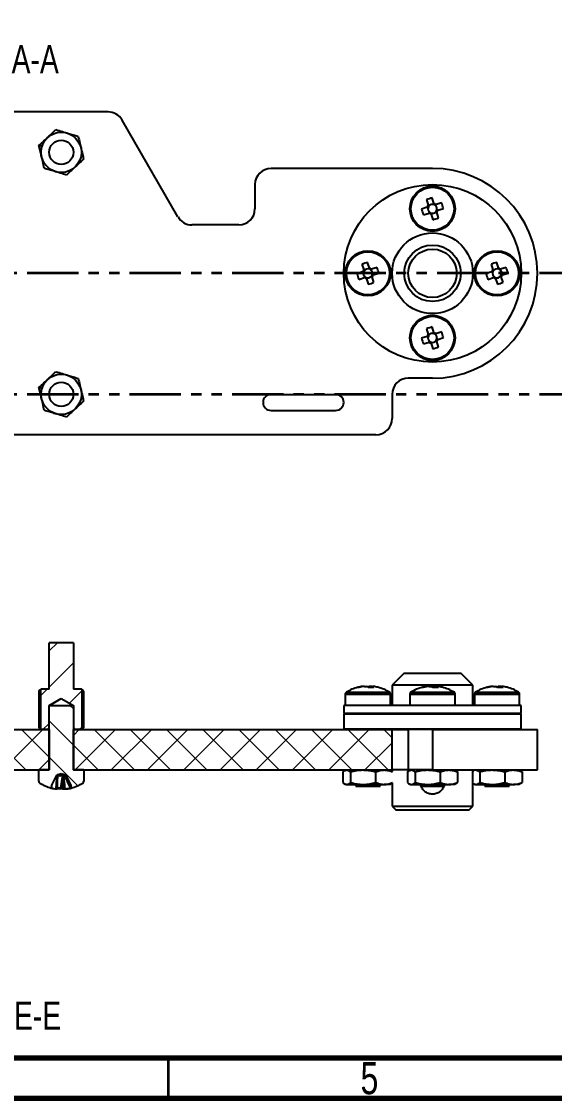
# Model space of a CAD drawing. Header units: millimetres. Extents: x 15 to 415, y 5 to 292.
# Drawn here: x 146.8 to 212.9, y 5 to 138.5 of the extents above; entities that cross this region are included whole.
import ezdxf

# ---------------------------------------------------------------- set-up
doc = ezdxf.new("R2010")
doc.units = ezdxf.units.MM
doc.linetypes.add('PHANTOM', pattern=[12.7, 6.35, -1.27, 1.27, -1.27, 1.27, -1.27])
doc.styles.add('SLDTEXTSTYLE0', font='TXT', dxfattribs={"width": 0.75})

# ---------------------------------------------------------------- blocks, each defined once
blk = doc.blocks.new('SW_NOTE_0_2')
at = {"color": 0, "linetype": 'Continuous', "lineweight": 0, "attachment_point": 2, "style": 'SLDTEXTSTYLE0'}
for s, insert, char_height in [('SECTION', (17.36, 8.19), 6.35), ('A-A', (41.06, 5.35), 3.5)]:
    blk.add_mtext(s, dxfattribs=dict(at, insert=insert, char_height=char_height))
blk = doc.blocks.new('SW_NOTE_0_3')
at = {"color": 0, "linetype": 'Continuous', "lineweight": 0, "attachment_point": 2, "style": 'SLDTEXTSTYLE0'}
for s, insert, char_height in [('SECTION', (17.36, 8.19), 6.35), ('E-E', (40.4, 5.35), 3.5)]:
    blk.add_mtext(s, dxfattribs=dict(at, insert=insert, char_height=char_height))

msp = doc.modelspace()

# ---------------------------------------------------------------- hatches: boundary and pattern name
at = {"linetype": 'Continuous', "lineweight": 18}
h = msp.add_hatch(dxfattribs=at)
h.set_pattern_fill('ANSI31', style=0)
h.paths.add_polyline_path([(150.27, 50.99), (150.27, 53.72), (151.77, 54.58), (153.27, 53.72), (153.27, 50.99), (153.43, 50.72), (154.27, 50.72), (154.34, 50.76), (154.34, 55.67), (154.27, 55.72), (153.27, 55.72), (153.27, 61.49), (150.27, 61.49), (150.27, 55.72), (149.27, 55.72), (149.2, 55.67), (149.2, 50.76), (149.27, 50.72), (150.11, 50.72)], flags=0)
h = msp.add_hatch(dxfattribs=at)
h.set_pattern_fill('ANSI31', angle=90, style=0)
edge = h.paths.add_edge_path(flags=0)
edge.add_line((153.27, 53.72), (150.27, 53.72))
edge.add_line((150.27, 53.72), (150.27, 45.82))
edge.add_arc((150.17, 45.82), 0.1, 270, 360, ccw=False)
edge.add_line((150.17, 45.72), (148.97, 45.72))
edge.add_line((148.97, 45.72), (148.97, 44.32))
edge.add_arc((149.24, 44.32), 0.27, 180, 237.664)
edge.add_arc((151.77, 48.32), 5, 237.664, 255.7046)
edge.add_line((150.54, 43.47), (150.54, 43.76))
edge.add_line((150.54, 43.76), (151.21, 45.06))
edge.add_line((151.21, 45.06), (151.21, 45.07))
edge.add_line((151.21, 45.07), (151.77, 45.25))
edge.add_line((151.77, 45.25), (152.33, 45.07))
edge.add_line((152.33, 45.07), (152.33, 45.06))
edge.add_line((152.33, 45.06), (153.01, 43.76))
edge.add_line((153.01, 43.76), (153.01, 43.47))
edge.add_arc((151.77, 48.32), 5, 284.2954, 302.336)
edge.add_arc((154.3, 44.32), 0.27, 302.336, 360)
edge.add_line((154.57, 44.32), (154.57, 45.72))
edge.add_line((154.57, 45.72), (153.37, 45.72))
edge.add_arc((153.37, 45.82), 0.1, 180, 270, ccw=False)
edge.add_line((153.27, 45.82), (153.27, 53.72))
h = msp.add_hatch(dxfattribs=at)
h.set_pattern_fill('ANSI37', style=0)
h.paths.add_polyline_path([(150.27, 45.72), (150.27, 50.72), (143.27, 50.72), (143.27, 45.72)], flags=0)
h = msp.add_hatch(dxfattribs=at)
h.set_pattern_fill('ANSI37', style=0)
h.paths.add_polyline_path([(153.27, 45.72), (192.77, 45.72), (192.77, 50.72), (153.27, 50.72)], flags=0)

# ---------------------------------------------------------------- linework, layer by layer
at = {"color": 7, "linetype": 'Continuous', "lineweight": 25}
for p, q in [((157.57, 127.27), (101.77, 127.27)), ((166.23, 114.27), (159.31, 126.27)), ((149.38, 122.99), (149, 123.1)), ((197.77, 120.27), (177.77, 120.27)), ((175.77, 118.27), (175.77, 115.27)), ((197.03, 116.4), (197.25, 115.7)), ((197.95, 115.92), (197.73, 116.62)), ((197.12, 115.45), (196.41, 115.23)), ((197.16, 115.46), (197.21, 115.28)), ((197.45, 115.72), (197.26, 115.66)), ((197.32, 114.94), (197.38, 114.76)), ((197.97, 115.88), (197.78, 115.82)), ((198.1, 114.82), (198.28, 114.87)), ((198.22, 115.59), (198.16, 115.78)), ((198.91, 116.01), (198.2, 115.79)), ((198.52, 114.13), (198.29, 114.84)), ((198.38, 115.07), (198.33, 115.26)), ((198.42, 115.08), (199.13, 115.31)), ((196.64, 114.52), (197.34, 114.74)), ((197.58, 114.65), (197.76, 114.71)), ((197.59, 114.62), (197.81, 113.91)), ((173.77, 113.27), (167.97, 113.27)), ((189.03, 108.4), (189.25, 107.7)), ((189.95, 107.92), (189.73, 108.62)), ((205.03, 108.4), (205.25, 107.7)), ((205.95, 107.92), (205.73, 108.62)), ((189.12, 107.45), (188.41, 107.23)), ((189.16, 107.46), (189.21, 107.28)), ((189.45, 107.72), (189.26, 107.66)), ((189.32, 106.94), (189.38, 106.76)), ((189.97, 107.88), (189.78, 107.82)), ((190.1, 106.82), (190.28, 106.87)), ((190.22, 107.59), (190.16, 107.78)), ((190.91, 108.01), (190.2, 107.79)), ((190.52, 106.13), (190.29, 106.84)), ((190.38, 107.07), (190.33, 107.26)), ((190.42, 107.08), (191.13, 107.31)), ((205.12, 107.45), (204.41, 107.23)), ((205.16, 107.46), (205.21, 107.28)), ((205.45, 107.72), (205.26, 107.66)), ((205.32, 106.94), (205.38, 106.76)), ((205.97, 107.88), (205.78, 107.82)), ((206.1, 106.82), (206.28, 106.87)), ((206.22, 107.59), (206.16, 107.78)), ((206.91, 108.01), (206.2, 107.79)), ((206.52, 106.13), (206.29, 106.84)), ((206.38, 107.07), (206.33, 107.26)), ((206.42, 107.08), (207.13, 107.31)), ((188.64, 106.52), (189.34, 106.74)), ((189.58, 106.65), (189.76, 106.71)), ((189.59, 106.62), (189.81, 105.91)), ((204.64, 106.52), (205.34, 106.74)), ((205.58, 106.65), (205.76, 106.71)), ((205.59, 106.62), (205.81, 105.91)), ((197.03, 100.4), (197.25, 99.7)), ((197.95, 99.92), (197.73, 100.62)), ((197.12, 99.45), (196.41, 99.23)), ((197.16, 99.46), (197.21, 99.28)), ((197.45, 99.72), (197.26, 99.66)), ((197.32, 98.94), (197.38, 98.76)), ((197.97, 99.88), (197.78, 99.82)), ((198.1, 98.82), (198.28, 98.87)), ((198.22, 99.59), (198.16, 99.78)), ((198.91, 100.01), (198.2, 99.79)), ((198.52, 98.13), (198.29, 98.84)), ((198.38, 99.07), (198.33, 99.26)), ((198.42, 99.08), (199.13, 99.31)), ((196.64, 98.52), (197.34, 98.74)), ((197.58, 98.65), (197.76, 98.71)), ((197.59, 98.62), (197.81, 97.91)), ((197.77, 94.27), (194.77, 94.27)), ((149.38, 92.99), (149, 93.1)), ((177.77, 92.27), (185.77, 92.27)), ((192.77, 92.27), (192.77, 89.27)), ((177.77, 90.27), (185.77, 90.27)), ((190.77, 87.27), (101.77, 87.27)), ((150.27, 55.72), (150.27, 61.49)), ((153.27, 61.49), (150.27, 61.49)), ((153.27, 61.49), (153.27, 55.72)), ((194.27, 57.72), (192.77, 56.22)), ((194.27, 57.72), (201.27, 57.72)), ((202.77, 56.22), (201.27, 57.72)), ((189.25, 56.07), (189.12, 56.07)), ((189.34, 56.07), (189.59, 56.07)), ((190.2, 56.07), (189.95, 56.07)), ((189.96, 55.93), (189.95, 56.07)), ((190.2, 56.07), (190.19, 55.93)), ((190.29, 56.07), (190.42, 56.07)), ((190.29, 56.07), (190.29, 55.93)), ((192.77, 56.22), (192.77, 53.72)), ((202.77, 56.22), (192.77, 56.22)), ((197.25, 56.07), (197.12, 56.07)), ((197.34, 56.07), (197.59, 56.07)), ((198.2, 56.07), (197.95, 56.07)), ((197.96, 55.93), (197.95, 56.07)), ((198.2, 56.07), (198.19, 55.93)), ((198.29, 56.07), (198.42, 56.07)), ((198.29, 56.07), (198.29, 55.93)), ((202.77, 53.72), (202.77, 56.22)), ((205.25, 56.07), (205.12, 56.07)), ((205.34, 56.07), (205.59, 56.07)), ((206.2, 56.07), (205.95, 56.07)), ((205.96, 55.93), (205.95, 56.07)), ((206.2, 56.07), (206.19, 55.93)), ((206.29, 56.07), (206.42, 56.07)), ((206.29, 56.07), (206.29, 55.93)), ((149, 55.49), (149, 50.94)), ((149.2, 55.67), (149.27, 55.72)), ((149.2, 55.67), (149.2, 50.76)), ((150.27, 55.72), (149.27, 55.72)), ((154.27, 55.72), (153.27, 55.72)), ((154.27, 55.72), (154.34, 55.67)), ((154.34, 55.67), (154.34, 55.67)), ((154.34, 50.76), (154.34, 55.67)), ((154.54, 55.49), (154.34, 55.55)), ((154.54, 55.49), (154.54, 50.94)), ((186.97, 55.11), (186.97, 53.72)), ((192.57, 53.72), (192.57, 55.11)), ((194.97, 55.11), (194.97, 53.72)), ((200.57, 53.72), (200.57, 55.11)), ((202.97, 55.11), (202.97, 53.72)), ((208.57, 53.72), (208.57, 55.11)), ((150.27, 53.72), (151.77, 54.58)), ((150.27, 50.99), (150.27, 53.72)), ((150.27, 45.82), (150.27, 53.72)), ((150.27, 53.72), (153.27, 53.72)), ((150.33, 53.72), (151.77, 54.58)), ((151.77, 54.58), (153.27, 53.72)), ((153.27, 53.72), (153.27, 50.99)), ((153.27, 53.72), (153.27, 45.82)), ((186.77, 53.72), (186.77, 52.72)), ((208.77, 53.72), (186.77, 53.72)), ((208.77, 52.72), (208.77, 53.72)), ((186.87, 52.72), (186.77, 52.62)), ((208.77, 52.72), (186.77, 52.72)), ((186.77, 52.62), (186.77, 50.82)), ((197.77, 52.62), (186.77, 52.62)), ((208.77, 52.62), (197.77, 52.62)), ((208.77, 52.62), (208.67, 52.72)), ((208.77, 50.82), (208.77, 52.62)), ((149.27, 50.72), (149.2, 50.76)), ((150.11, 50.72), (150.27, 50.99)), ((153.27, 50.99), (153.43, 50.72)), ((154.34, 50.76), (154.27, 50.72)), ((154.34, 50.88), (154.54, 50.94)), ((154.34, 50.76), (154.34, 50.76)), ((186.77, 50.82), (186.87, 50.72)), ((186.77, 50.82), (197.77, 50.82)), ((197.77, 50.82), (208.77, 50.82)), ((208.67, 50.72), (208.77, 50.82)), ((143.27, 50.72), (150.27, 50.72)), ((150.11, 50.72), (149.27, 50.72)), ((150.27, 50.72), (150.27, 45.72)), ((153.27, 45.72), (153.27, 50.72)), ((153.27, 50.72), (192.77, 50.72)), ((154.27, 50.72), (153.43, 50.72)), ((192.77, 45.72), (192.77, 50.72)), ((192.77, 50.72), (194.77, 50.72)), ((194.77, 50.72), (194.77, 45.72)), ((197.77, 50.72), (194.77, 50.72)), ((197.77, 50.72), (197.77, 45.72)), ((197.77, 50.72), (210.77, 50.72)), ((210.77, 45.72), (210.77, 50.72)), ((143.27, 45.72), (150.27, 45.72)), ((148.97, 44.32), (148.97, 45.72)), ((150.17, 45.72), (148.97, 45.72)), ((153.27, 45.72), (192.77, 45.72)), ((154.57, 45.72), (153.37, 45.72)), ((154.57, 45.72), (154.57, 44.32)), ((186.67, 45.47), (186.67, 44.16)), ((187.02, 45.72), (186.89, 45.64)), ((187.62, 45.47), (187.62, 44.16)), ((190.72, 45.47), (190.72, 44.16)), ((192.65, 45.64), (192.52, 45.72)), ((192.65, 45.61), (192.79, 45.52)), ((192.77, 45.72), (192.77, 45.53)), ((194.77, 45.72), (192.77, 45.72)), ((194.67, 45.47), (194.67, 44.16)), ((197.77, 45.72), (194.77, 45.72)), ((195.02, 45.72), (194.89, 45.64)), ((195.62, 45.47), (195.62, 44.16)), ((197.77, 45.72), (210.77, 45.72)), ((198.72, 45.47), (198.72, 44.16)), ((200.65, 45.64), (200.52, 45.72)), ((200.65, 45.61), (200.87, 45.47)), ((200.87, 45.47), (200.87, 44.16)), ((202.77, 41.22), (202.77, 45.72)), ((203.02, 45.72), (202.89, 45.64)), ((203.62, 45.47), (203.62, 44.16)), ((206.72, 45.47), (206.72, 44.16)), ((208.65, 45.64), (208.52, 45.72)), ((208.65, 45.61), (208.87, 45.47)), ((208.87, 45.47), (208.87, 44.16)), ((150.54, 43.76), (151.21, 45.06)), ((151.77, 45.25), (151.21, 45.07)), ((151.21, 45.07), (151.21, 45.06)), ((151.21, 45.07), (151.26, 45.07)), ((151.21, 45.07), (151.21, 45.07)), ((151.26, 45.07), (151.29, 45.07)), ((151.29, 45.07), (151.45, 45.07)), ((151.45, 45.07), (151.78, 45.07)), ((151.73, 43.5), (151.97, 45.07)), ((152.33, 45.07), (151.77, 45.25)), ((151.78, 45.07), (152, 45.07)), ((152, 45.07), (152.06, 45.07)), ((152.06, 45.07), (152.22, 45.07)), ((152.91, 43.5), (152.16, 45.07)), ((152.22, 45.07), (152.33, 45.07)), ((152.33, 45.06), (152.33, 45.07)), ((152.33, 45.06), (153.01, 43.76)), ((192.65, 44.02), (192.79, 44.11)), ((192.77, 44.1), (192.77, 41.22)), ((200.65, 44.02), (200.87, 44.16)), ((208.65, 44.02), (208.87, 44.16)), ((150.54, 43.76), (150.54, 43.47)), ((151.12, 43.36), (151.25, 43.36)), ((151.59, 43.36), (151.34, 43.36)), ((151.95, 43.36), (152.2, 43.36)), ((152.42, 43.36), (152.29, 43.36)), ((153.01, 43.47), (153.01, 43.76)), ((186.89, 43.99), (187.02, 43.92)), ((187.02, 43.92), (187.15, 43.92)), ((187.15, 43.92), (189.17, 43.92)), ((188.27, 43.92), (188.27, 43.72)), ((188.27, 43.72), (190.22, 43.72)), ((189.17, 43.92), (191.8, 43.92)), ((190.22, 43.72), (191.27, 43.72)), ((191.27, 43.72), (191.27, 43.92)), ((192.52, 43.92), (191.8, 43.92)), ((192.52, 43.92), (192.65, 43.99)), ((194.89, 43.99), (195.02, 43.92)), ((195.02, 43.92), (195.15, 43.92)), ((195.15, 43.92), (197.17, 43.92)), ((196.27, 43.92), (196.27, 43.72)), ((196.27, 43.72), (198.22, 43.72)), ((197.17, 43.92), (199.8, 43.92)), ((198.22, 43.72), (199.27, 43.72)), ((199.27, 43.72), (199.27, 43.92)), ((200.52, 43.92), (199.8, 43.92)), ((200.52, 43.92), (200.65, 43.99)), ((202.89, 43.99), (203.02, 43.92)), ((203.02, 43.92), (203.15, 43.92)), ((203.15, 43.92), (205.17, 43.92)), ((204.27, 43.92), (204.27, 43.72)), ((204.27, 43.72), (206.22, 43.72)), ((205.17, 43.92), (207.8, 43.92)), ((206.22, 43.72), (207.27, 43.72)), ((207.27, 43.72), (207.27, 43.92)), ((208.52, 43.92), (207.8, 43.92)), ((208.52, 43.92), (208.65, 43.99)), ((192.77, 41.22), (193.27, 40.72)), ((192.77, 41.22), (197.77, 41.22)), ((197.77, 40.72), (193.27, 40.72)), ((197.77, 41.22), (202.77, 41.22)), ((202.27, 40.72), (197.77, 40.72)), ((202.27, 40.72), (202.77, 41.22))]:
    msp.add_line(p, q, dxfattribs=at)
at = {"color": 7, "linetype": 'PHANTOM', "lineweight": 35}
for p, q in [((230.09, 107.27), (30.45, 107.27)), ((230.09, 92.27), (30.45, 92.27))]:
    msp.add_line(p, q, dxfattribs=at)
at = {"color": 8, "linetype": 'Continuous', "lineweight": 25}
for p, q in [((186.97, 55.11), (190.61, 55.11)), ((187.1, 55.34), (190.57, 55.34)), ((190.57, 55.34), (192.45, 55.34)), ((190.61, 55.11), (192.57, 55.11)), ((194.97, 55.11), (198.61, 55.11)), ((195.1, 55.34), (198.57, 55.34)), ((198.57, 55.34), (200.45, 55.34)), ((198.61, 55.11), (200.57, 55.11)), ((202.97, 55.11), (206.61, 55.11)), ((203.1, 55.34), (206.57, 55.34)), ((206.57, 55.34), (208.45, 55.34)), ((206.61, 55.11), (208.57, 55.11)), ((150.18, 50.72), (150.27, 50.88))]:
    msp.add_line(p, q, dxfattribs=at)
at = {"color": 7, "linetype": 'Continuous', "lineweight": 70}
for p, q in [((410, 10), (20, 10)), ((415, 5), (15, 5))]:
    msp.add_line(p, q, dxfattribs=at)
at = {"color": 7, "linetype": 'Continuous', "lineweight": 35}
msp.add_line((165, 10), (165, 5), dxfattribs=at)
at = {"color": 7, "linetype": 'Continuous', "lineweight": 25, "flags": 128}
for points in [[(190.29, 56.06), (190.29, 56.06), (190.2, 56.07)], [(198.29, 56.06), (198.29, 56.06), (198.2, 56.07)], [(206.29, 56.06), (206.29, 56.06), (206.2, 56.07)], [(151.34, 43.36), (151.25, 43.37), (151.25, 43.37)], [(152.29, 43.36), (152.32, 43.37), (152.34, 43.38)]]:
    msp.add_lwpolyline(points, dxfattribs=at)
at = {"color": 7, "linetype": 'Continuous', "lineweight": 25}
for centre, radius in [((151.77, 122.27), 2.5), ((151.77, 122.27), 1.5), ((197.77, 107.27), 11), ((197.77, 115.27), 2.8), ((197.77, 115.27), 2.67), ((197.77, 107.27), 5), ((189.77, 107.27), 2.8), ((189.77, 107.27), 2.67), ((197.77, 107.27), 3.5), ((197.77, 107.27), 3), ((205.77, 107.27), 2.8), ((205.77, 107.27), 2.67), ((197.77, 99.27), 2.8), ((197.77, 99.27), 2.67), ((151.77, 92.27), 2.5), ((151.77, 92.27), 1.5)]:
    msp.add_circle(centre, radius, dxfattribs=at)
for centre, radius, start, end in [((157.57, 125.27), 2, 30, 90), ((177.77, 118.27), 2, 90, 180), ((197.77, 107.27), 13, 270, 90), ((200.67, 106.05), 10.97, 105.5069, 109.371), ((173.77, 115.27), 2, 270, 0), ((206.99, 118.16), 10.97, 195.5069, 199.371), ((197.77, 115.27), 0.675, 140.6696, 164.2083), ((197.77, 115.27), 0.556, 155.7208, 179.0087), ((197.77, 115.27), 0.556, 179.0087, 215.8692), ((197.77, 115.27), 0.556, 149.1572, 155.7208), ((197.77, 115.27), 0.556, 125.8692, 149.1572), ((197.77, 115.27), 0.556, 215.8692, 239.1572), ((197.77, 115.27), 0.556, 89.0087, 125.8692), ((197.77, 115.27), 0.556, 269.0087, 305.8692), ((197.77, 115.27), 0.556, 65.7208, 89.0087), ((197.77, 115.27), 0.675, 50.6696, 74.2083), ((197.77, 115.27), 0.556, 59.1572, 65.7208), ((197.77, 115.27), 0.556, 35.8692, 59.1572), ((197.77, 115.27), 0.556, 305.8692, 329.1572), ((197.77, 115.27), 0.556, 359.0087, 35.8692), ((197.77, 115.27), 0.556, 329.1572, 335.7208), ((197.77, 115.27), 0.556, 335.7208, 359.0087), ((197.77, 115.27), 0.675, 320.6696, 344.2083), ((188.55, 112.37), 10.97, 15.5069, 19.371), ((167.97, 115.27), 2, 210, 270), ((197.77, 115.27), 0.675, 230.6696, 254.2083), ((197.77, 115.27), 0.556, 239.1572, 245.7208), ((197.77, 115.27), 0.556, 245.7208, 269.0087), ((194.88, 124.49), 10.97, 285.5069, 289.371), ((192.67, 98.05), 10.97, 105.5069, 109.371), ((208.67, 98.05), 10.97, 105.5069, 109.371), ((198.99, 110.16), 10.97, 195.5069, 199.371), ((189.77, 107.27), 0.675, 140.6696, 164.2083), ((189.77, 107.27), 0.556, 155.7208, 179.0087), ((189.77, 107.27), 0.556, 179.0087, 215.8692), ((189.77, 107.27), 0.556, 149.1572, 155.7208), ((189.77, 107.27), 0.556, 125.8692, 149.1572), ((189.77, 107.27), 0.556, 215.8692, 239.1572), ((189.77, 107.27), 0.556, 89.0087, 125.8692), ((189.77, 107.27), 0.556, 239.1572, 245.7208), ((189.77, 107.27), 0.556, 269.0087, 305.8692), ((189.77, 107.27), 0.556, 65.7208, 89.0087), ((189.77, 107.27), 0.675, 50.6696, 74.2083), ((189.77, 107.27), 0.556, 59.1572, 65.7208), ((189.77, 107.27), 0.556, 35.8692, 59.1572), ((189.77, 107.27), 0.556, 305.8692, 329.1572), ((189.77, 107.27), 0.556, 359.0087, 35.8692), ((189.77, 107.27), 0.556, 329.1572, 335.7208), ((189.77, 107.27), 0.556, 335.7208, 359.0087), ((189.77, 107.27), 0.675, 320.6696, 344.2083), ((180.55, 104.37), 10.97, 15.5069, 19.371), ((214.99, 110.16), 10.97, 195.5069, 199.371), ((205.77, 107.27), 0.675, 140.6696, 164.2083), ((205.77, 107.27), 0.556, 155.7208, 179.0087), ((205.77, 107.27), 0.556, 179.0087, 215.8692), ((205.77, 107.27), 0.556, 149.1572, 155.7208), ((205.77, 107.27), 0.556, 125.8692, 149.1572), ((205.77, 107.27), 0.556, 215.8692, 239.1572), ((205.77, 107.27), 0.556, 89.0087, 125.8692), ((205.77, 107.27), 0.556, 239.1572, 245.7208), ((205.77, 107.27), 0.556, 269.0087, 305.8692), ((205.77, 107.27), 0.556, 65.7208, 89.0087), ((205.77, 107.27), 0.675, 50.6696, 74.2083), ((205.77, 107.27), 0.556, 59.1572, 65.7208), ((205.77, 107.27), 0.556, 35.8692, 59.1572), ((205.77, 107.27), 0.556, 305.8692, 329.1572), ((205.77, 107.27), 0.556, 359.0087, 35.8692), ((205.77, 107.27), 0.556, 329.1572, 335.7208), ((205.77, 107.27), 0.556, 335.7208, 359.0087), ((205.77, 107.27), 0.675, 320.6696, 344.2083), ((196.55, 104.37), 10.97, 15.5069, 19.371), ((189.77, 107.27), 0.675, 230.6696, 254.2083), ((189.77, 107.27), 0.556, 245.7208, 269.0087), ((186.88, 116.49), 10.97, 285.5069, 289.371), ((205.77, 107.27), 0.675, 230.6696, 254.2083), ((205.77, 107.27), 0.556, 245.7208, 269.0087), ((202.88, 116.49), 10.97, 285.5069, 289.371), ((200.67, 90.05), 10.97, 105.5069, 109.371), ((206.99, 102.16), 10.97, 195.5069, 199.371), ((197.77, 99.27), 0.675, 140.6696, 164.2083), ((197.77, 99.27), 0.556, 155.7208, 179.0087), ((197.77, 99.27), 0.556, 179.0087, 215.8692), ((197.77, 99.27), 0.556, 149.1572, 155.7208), ((197.77, 99.27), 0.556, 125.8692, 149.1572), ((197.77, 99.27), 0.556, 215.8692, 239.1572), ((197.77, 99.27), 0.556, 89.0087, 125.8692), ((197.77, 99.27), 0.556, 239.1572, 245.7208), ((197.77, 99.27), 0.556, 269.0087, 305.8692), ((197.77, 99.27), 0.556, 65.7208, 89.0087), ((197.77, 99.27), 0.675, 50.6696, 74.2083), ((197.77, 99.27), 0.556, 59.1572, 65.7208), ((197.77, 99.27), 0.556, 35.8692, 59.1572), ((197.77, 99.27), 0.556, 305.8692, 329.1572), ((197.77, 99.27), 0.556, 359.0087, 35.8692), ((197.77, 99.27), 0.556, 329.1572, 335.7208), ((197.77, 99.27), 0.556, 335.7208, 359.0087), ((197.77, 99.27), 0.675, 320.6696, 344.2083), ((188.55, 96.37), 10.97, 15.5069, 19.371), ((197.77, 99.27), 0.675, 230.6696, 254.2083), ((197.77, 99.27), 0.556, 245.7208, 269.0087), ((194.88, 108.49), 10.97, 285.5069, 289.371), ((194.77, 92.27), 2, 90, 180), ((177.77, 91.27), 1, 90, 270), ((185.77, 91.27), 1, 270, 90), ((190.77, 89.27), 2, 270, 0), ((189.66, 51.54), 4.56, 96.8196, 105.8902), ((189.88, 51.54), 4.56, 96.8196, 105.8902), ((189.32, 55.41), 0.714, 46.7613, 68.0588), ((190.21, 55.43), 0.688, 111.7455, 129.6225), ((190.03, 55.41), 0.714, 46.7613, 68.0588), ((189.88, 51.54), 4.56, 75.7012, 83.1816), ((197.66, 51.54), 4.56, 96.8196, 105.8902), ((197.88, 51.54), 4.56, 96.8196, 105.8902), ((197.32, 55.41), 0.714, 46.7613, 68.0588), ((198.21, 55.43), 0.688, 111.7455, 129.6225), ((198.03, 55.41), 0.714, 46.7613, 68.0588), ((197.88, 51.54), 4.56, 75.7012, 83.1816), ((205.66, 51.54), 4.56, 96.8196, 105.8902), ((205.88, 51.54), 4.56, 96.8196, 105.8902), ((205.32, 55.41), 0.714, 46.7613, 68.0588), ((206.21, 55.43), 0.688, 111.7455, 129.6225), ((206.03, 55.41), 0.714, 46.7613, 68.0588), ((205.88, 51.54), 4.56, 75.7012, 83.1816), ((187.24, 55.11), 0.27, 122.336, 180), ((189.77, 51.12), 5, 104.2954, 122.336), ((188.52, 55.44), 0.497, 77.1189, 102.8811), ((190.16, 50.95), 4.99, 85.9401, 94.0599), ((189.77, 51.12), 5, 57.664, 75.7046), ((192.3, 55.11), 0.27, 0, 57.664), ((195.24, 55.11), 0.27, 122.336, 180), ((197.77, 51.12), 5, 104.2954, 122.336), ((196.52, 55.44), 0.497, 77.1189, 102.8811), ((198.16, 50.95), 4.99, 85.9401, 94.0599), ((197.77, 51.12), 5, 57.664, 75.7046), ((200.3, 55.11), 0.27, 0, 57.664), ((203.24, 55.11), 0.27, 122.336, 180), ((205.77, 51.12), 5, 104.2954, 122.336), ((204.52, 55.44), 0.497, 77.1189, 102.8811), ((206.16, 50.95), 4.99, 85.9401, 94.0599), ((205.77, 51.12), 5, 57.664, 75.7046), ((208.3, 55.11), 0.27, 0, 57.664), ((150.17, 45.82), 0.1, 270, 0), ((153.37, 45.82), 0.1, 180, 270), ((149.24, 44.32), 0.27, 180, 237.664), ((151.77, 48.32), 5, 237.664, 255.7046), ((151.77, 48.32), 5, 284.2954, 302.336), ((154.3, 44.32), 0.27, 302.336, 0), ((151.66, 47.89), 4.56, 255.7003, 263.1825), ((151.38, 48.52), 5.03, 268.5494, 274.0388), ((151.34, 43.98), 0.671, 291.518, 309.85), ((152.22, 44.02), 0.714, 226.7613, 248.0588), ((151.66, 47.89), 4.56, 276.8196, 285.8902), ((151.88, 47.89), 4.56, 276.8172, 284.3), ((153.03, 44.09), 0.596, 258.1822, 267.7959)]:
    msp.add_arc(centre, radius, start, end, dxfattribs=at)
for centre, major_axis, ratio, start_param, end_param in [((197.7, 115.25), (0.469, 0.147), 0.990116, 2.77218, 3.511006), ((197.75, 115.33), (-0.147, 0.469), 0.990116, 5.913772, 6.652598), ((197.79, 115.2), (-0.147, 0.469), 0.990116, 2.77218, 3.511006), ((197.84, 115.29), (0.469, 0.147), 0.990116, 5.913772, 6.652598), ((189.7, 107.25), (0.469, 0.147), 0.990116, 2.77218, 3.511006), ((189.75, 107.33), (-0.147, 0.469), 0.990116, 5.913772, 6.652598), ((189.79, 107.2), (-0.147, 0.469), 0.990116, 2.77218, 3.511006), ((189.84, 107.29), (0.469, 0.147), 0.990116, 5.913772, 6.652598), ((205.7, 107.25), (0.469, 0.147), 0.990116, 2.77218, 3.511006), ((205.75, 107.33), (-0.147, 0.469), 0.990116, 5.913772, 6.652598), ((205.79, 107.2), (-0.147, 0.469), 0.990116, 2.77218, 3.511006), ((205.84, 107.29), (0.469, 0.147), 0.990116, 5.913772, 6.652598), ((197.7, 99.25), (0.469, 0.147), 0.990116, 2.77218, 3.511006), ((197.75, 99.33), (-0.147, 0.469), 0.990116, 5.913772, 6.652598), ((197.79, 99.2), (-0.147, 0.469), 0.990116, 2.77218, 3.511006), ((197.84, 99.29), (0.469, 0.147), 0.990116, 5.913772, 6.652598), ((151.7, 45.98), (0.477, 0.985), 0.120244, 2.830346, 2.850113), ((151.75, 45.98), (0.187, 0.982), 0.457928, 2.859197, 3.598023), ((151.84, 45.98), (-0.477, 0.985), 0.120244, 2.714014, 3.433072)]:
    msp.add_ellipse(centre, major_axis=major_axis, ratio=ratio, start_param=start_param, end_param=end_param, dxfattribs=at)
for points, knots in [([(149, 123.1), (149.21, 123.3), (149.59, 123.66), (150.14, 124.17), (150.64, 124.64), (150.95, 124.93), (151.11, 125.08)], [0, 0, 0, 0, 0.295402, 0.554813, 0.763087, 1, 1, 1, 1]), ([(151.11, 125.08), (151.38, 125), (151.88, 124.85), (152.6, 124.63), (153.26, 124.43), (153.66, 124.31), (153.88, 124.24)], [0, 0, 0, 0, 0.2954024, 0.554813, 0.7630869, 1, 1, 1, 1]), ([(153.88, 124.24), (153.94, 123.97), (154.06, 123.46), (154.23, 122.73), (154.39, 122.06), (154.49, 121.65), (154.54, 121.43)], [0, 0, 0, 0, 0.295402, 0.554813, 0.763087, 1, 1, 1, 1]), ([(149.66, 120.29), (149.6, 120.56), (149.48, 121.08), (149.31, 121.81), (149.15, 122.47), (149.06, 122.89), (149, 123.1)], [0, 0, 0, 0, 0.295402, 0.554813, 0.763087, 1, 1, 1, 1]), ([(152.43, 119.45), (152.16, 119.53), (151.66, 119.69), (150.94, 119.9), (150.28, 120.1), (149.88, 120.22), (149.66, 120.29)], [0, 0, 0, 0, 0.295402, 0.554813, 0.763087, 1, 1, 1, 1]), ([(154.54, 121.43), (154.33, 121.24), (153.95, 120.88), (153.4, 120.37), (152.9, 119.9), (152.59, 119.61), (152.43, 119.45)], [0, 0, 0, 0, 0.295402, 0.554813, 0.763087, 1, 1, 1, 1]), ([(197.26, 115.5), (197.26, 115.49), (197.21, 115.48), (197.16, 115.46), (197.13, 115.45), (197.12, 115.45)], [0, 0, 0, 0, 0.160618, 0.883257, 1, 1, 1, 1]), ([(197.25, 115.7), (197.25, 115.69), (197.26, 115.65), (197.28, 115.6), (197.29, 115.56), (197.29, 115.55)], [0, 0, 0, 0, 0.116743, 0.839382, 1, 1, 1, 1]), ([(198, 115.77), (198, 115.78), (197.98, 115.83), (197.97, 115.87), (197.96, 115.91), (197.95, 115.92)], [0, 0, 0, 0, 0.1606178, 0.8832571, 1, 1, 1, 1]), ([(198.2, 115.79), (198.19, 115.79), (198.16, 115.78), (198.11, 115.76), (198.06, 115.75), (198.06, 115.74)], [0, 0, 0, 0, 0.1167429, 0.8393822, 1, 1, 1, 1]), ([(198.29, 114.84), (198.29, 114.84), (198.28, 114.88), (198.26, 114.93), (198.25, 114.97), (198.25, 114.98)], [0, 0, 0, 0, 0.116743, 0.839382, 1, 1, 1, 1]), ([(198.28, 115.04), (198.29, 115.04), (198.33, 115.05), (198.38, 115.07), (198.42, 115.08), (198.42, 115.08)], [0, 0, 0, 0, 0.160618, 0.883257, 1, 1, 1, 1]), ([(197.34, 114.74), (197.35, 114.75), (197.39, 114.76), (197.43, 114.77), (197.48, 114.79), (197.49, 114.79)], [0, 0, 0, 0, 0.116743, 0.839382, 1, 1, 1, 1]), ([(197.54, 114.76), (197.54, 114.75), (197.56, 114.71), (197.57, 114.66), (197.59, 114.62), (197.59, 114.62)], [0, 0, 0, 0, 0.1606178, 0.8832571, 1, 1, 1, 1]), ([(189.26, 107.5), (189.26, 107.49), (189.21, 107.48), (189.16, 107.46), (189.13, 107.45), (189.12, 107.45)], [0, 0, 0, 0, 0.160618, 0.883257, 1, 1, 1, 1]), ([(189.25, 107.7), (189.25, 107.69), (189.26, 107.65), (189.28, 107.6), (189.29, 107.56), (189.29, 107.55)], [0, 0, 0, 0, 0.116743, 0.839382, 1, 1, 1, 1]), ([(189.34, 106.74), (189.35, 106.75), (189.39, 106.76), (189.43, 106.77), (189.48, 106.79), (189.49, 106.79)], [0, 0, 0, 0, 0.1167429, 0.8393822, 1, 1, 1, 1]), ([(190, 107.77), (190, 107.78), (189.98, 107.83), (189.97, 107.87), (189.96, 107.91), (189.95, 107.92)], [0, 0, 0, 0, 0.1606178, 0.8832571, 1, 1, 1, 1]), ([(190.2, 107.79), (190.19, 107.79), (190.16, 107.78), (190.11, 107.76), (190.06, 107.75), (190.06, 107.74)], [0, 0, 0, 0, 0.116743, 0.839382, 1, 1, 1, 1]), ([(190.29, 106.84), (190.29, 106.84), (190.28, 106.88), (190.26, 106.93), (190.25, 106.97), (190.25, 106.98)], [0, 0, 0, 0, 0.116743, 0.839382, 1, 1, 1, 1]), ([(190.28, 107.04), (190.29, 107.04), (190.33, 107.05), (190.38, 107.07), (190.42, 107.08), (190.42, 107.08)], [0, 0, 0, 0, 0.160618, 0.883257, 1, 1, 1, 1]), ([(205.26, 107.5), (205.26, 107.49), (205.21, 107.48), (205.16, 107.46), (205.13, 107.45), (205.12, 107.45)], [0, 0, 0, 0, 0.1606178, 0.8832571, 1, 1, 1, 1]), ([(205.25, 107.7), (205.25, 107.69), (205.26, 107.65), (205.28, 107.6), (205.29, 107.56), (205.29, 107.55)], [0, 0, 0, 0, 0.116743, 0.839382, 1, 1, 1, 1]), ([(205.34, 106.74), (205.35, 106.75), (205.39, 106.76), (205.43, 106.77), (205.48, 106.79), (205.49, 106.79)], [0, 0, 0, 0, 0.116743, 0.839382, 1, 1, 1, 1]), ([(206, 107.77), (206, 107.78), (205.98, 107.83), (205.97, 107.87), (205.96, 107.91), (205.95, 107.92)], [0, 0, 0, 0, 0.160618, 0.883257, 1, 1, 1, 1]), ([(206.2, 107.79), (206.19, 107.79), (206.16, 107.78), (206.11, 107.76), (206.06, 107.75), (206.06, 107.74)], [0, 0, 0, 0, 0.1167429, 0.8393822, 1, 1, 1, 1]), ([(206.29, 106.84), (206.29, 106.84), (206.28, 106.88), (206.26, 106.93), (206.25, 106.97), (206.25, 106.98)], [0, 0, 0, 0, 0.116743, 0.839382, 1, 1, 1, 1]), ([(206.28, 107.04), (206.29, 107.04), (206.33, 107.05), (206.38, 107.07), (206.42, 107.08), (206.42, 107.08)], [0, 0, 0, 0, 0.160618, 0.883257, 1, 1, 1, 1]), ([(189.54, 106.76), (189.54, 106.75), (189.56, 106.71), (189.57, 106.66), (189.59, 106.62), (189.59, 106.62)], [0, 0, 0, 0, 0.1606178, 0.8832571, 1, 1, 1, 1]), ([(205.54, 106.76), (205.54, 106.75), (205.56, 106.71), (205.57, 106.66), (205.59, 106.62), (205.59, 106.62)], [0, 0, 0, 0, 0.1606178, 0.8832571, 1, 1, 1, 1]), ([(197.26, 99.5), (197.26, 99.49), (197.21, 99.48), (197.16, 99.46), (197.13, 99.45), (197.12, 99.45)], [0, 0, 0, 0, 0.160618, 0.883257, 1, 1, 1, 1]), ([(197.25, 99.7), (197.25, 99.69), (197.26, 99.65), (197.28, 99.6), (197.29, 99.56), (197.29, 99.55)], [0, 0, 0, 0, 0.1167429, 0.8393822, 1, 1, 1, 1]), ([(197.34, 98.74), (197.35, 98.75), (197.39, 98.76), (197.43, 98.77), (197.48, 98.79), (197.49, 98.79)], [0, 0, 0, 0, 0.116743, 0.839382, 1, 1, 1, 1]), ([(198, 99.77), (198, 99.78), (197.98, 99.83), (197.97, 99.87), (197.96, 99.91), (197.95, 99.92)], [0, 0, 0, 0, 0.160618, 0.883257, 1, 1, 1, 1]), ([(198.2, 99.79), (198.19, 99.79), (198.16, 99.78), (198.11, 99.76), (198.06, 99.75), (198.06, 99.74)], [0, 0, 0, 0, 0.116743, 0.839382, 1, 1, 1, 1]), ([(198.29, 98.84), (198.29, 98.84), (198.28, 98.88), (198.26, 98.93), (198.25, 98.97), (198.25, 98.98)], [0, 0, 0, 0, 0.116743, 0.839382, 1, 1, 1, 1]), ([(198.28, 99.04), (198.29, 99.04), (198.33, 99.05), (198.38, 99.07), (198.42, 99.08), (198.42, 99.08)], [0, 0, 0, 0, 0.1606178, 0.8832571, 1, 1, 1, 1]), ([(197.54, 98.76), (197.54, 98.75), (197.56, 98.71), (197.57, 98.66), (197.59, 98.62), (197.59, 98.62)], [0, 0, 0, 0, 0.160618, 0.883257, 1, 1, 1, 1]), ([(149, 93.1), (149.21, 93.3), (149.59, 93.66), (150.14, 94.17), (150.64, 94.64), (150.95, 94.93), (151.11, 95.08)], [0, 0, 0, 0, 0.295402, 0.554813, 0.763087, 1, 1, 1, 1]), ([(151.11, 95.08), (151.38, 95), (151.88, 94.85), (152.6, 94.63), (153.26, 94.43), (153.66, 94.31), (153.88, 94.24)], [0, 0, 0, 0, 0.295402, 0.554813, 0.763087, 1, 1, 1, 1]), ([(153.88, 94.24), (153.94, 93.97), (154.06, 93.46), (154.23, 92.73), (154.39, 92.06), (154.49, 91.65), (154.54, 91.43)], [0, 0, 0, 0, 0.295402, 0.554813, 0.763087, 1, 1, 1, 1]), ([(149.66, 90.29), (149.6, 90.56), (149.48, 91.08), (149.31, 91.81), (149.15, 92.47), (149.06, 92.89), (149, 93.1)], [0, 0, 0, 0, 0.2954024, 0.554813, 0.7630869, 1, 1, 1, 1]), ([(154.54, 91.43), (154.33, 91.24), (153.95, 90.88), (153.4, 90.37), (152.9, 89.9), (152.59, 89.61), (152.43, 89.45)], [0, 0, 0, 0, 0.295402, 0.554813, 0.763087, 1, 1, 1, 1]), ([(152.43, 89.45), (152.16, 89.53), (151.66, 89.69), (150.94, 89.9), (150.28, 90.1), (149.88, 90.22), (149.66, 90.29)], [0, 0, 0, 0, 0.295402, 0.554813, 0.763087, 1, 1, 1, 1]), ([(149.2, 55.67), (149.17, 55.65), (149.1, 55.6), (149.03, 55.53), (149, 55.49)], [0, 0, 0, 0, 0.533535, 1, 1, 1, 1]), ([(154.34, 55.67), (154.36, 55.66), (154.42, 55.63), (154.49, 55.55), (154.54, 55.49)], [0, 0, 0, 0, 0.208733, 1, 1, 1, 1]), ([(149, 50.94), (149.04, 50.9), (149.11, 50.82), (149.17, 50.77), (149.2, 50.76)], [0, 0, 0, 0, 0.585395, 1, 1, 1, 1]), ([(154.54, 50.94), (154.47, 50.86), (154.41, 50.77), (154.34, 50.76), (154.34, 50.76)], [0, 0, 0, 0, 0.9858586, 1, 1, 1, 1]), ([(186.67, 45.47), (186.71, 45.51), (186.87, 45.65), (187.03, 45.69), (187.15, 45.72)], [0, 0, 0, 0, 0.2575513, 1, 1, 1, 1]), ([(187.15, 45.72), (187.19, 45.71), (187.35, 45.7), (187.51, 45.57), (187.62, 45.47)], [0, 0, 0, 0, 0.268634, 1, 1, 1, 1]), ([(187.62, 45.47), (187.87, 45.54), (188.38, 45.68), (188.91, 45.7), (189.17, 45.72)], [0, 0, 0, 0, 0.495458, 1, 1, 1, 1]), ([(189.17, 45.72), (189.21, 45.71), (189.49, 45.71), (190.01, 45.66), (190.48, 45.53), (190.72, 45.47)], [0, 0, 0, 0, 0.070013, 0.530744, 1, 1, 1, 1]), ([(190.72, 45.47), (190.9, 45.54), (191.25, 45.68), (191.61, 45.7), (191.8, 45.72)], [0, 0, 0, 0, 0.495458, 1, 1, 1, 1]), ([(191.8, 45.72), (191.82, 45.71), (192.01, 45.71), (192.36, 45.66), (192.67, 45.54), (192.83, 45.49)], [0, 0, 0, 0, 0.073113, 0.554249, 1, 1, 1, 1]), ([(194.67, 45.47), (194.71, 45.51), (194.87, 45.65), (195.03, 45.69), (195.15, 45.72)], [0, 0, 0, 0, 0.257551, 1, 1, 1, 1]), ([(195.15, 45.72), (195.19, 45.71), (195.35, 45.7), (195.51, 45.57), (195.62, 45.47)], [0, 0, 0, 0, 0.268634, 1, 1, 1, 1]), ([(195.62, 45.47), (195.87, 45.54), (196.38, 45.68), (196.91, 45.7), (197.17, 45.72)], [0, 0, 0, 0, 0.495458, 1, 1, 1, 1]), ([(197.17, 45.72), (197.21, 45.71), (197.49, 45.71), (198.01, 45.66), (198.48, 45.53), (198.72, 45.47)], [0, 0, 0, 0, 0.070013, 0.530744, 1, 1, 1, 1]), ([(198.72, 45.47), (198.9, 45.54), (199.25, 45.68), (199.61, 45.7), (199.8, 45.72)], [0, 0, 0, 0, 0.495458, 1, 1, 1, 1]), ([(199.8, 45.72), (199.82, 45.71), (200.01, 45.71), (200.38, 45.66), (200.71, 45.53), (200.87, 45.47)], [0, 0, 0, 0, 0.070013, 0.530744, 1, 1, 1, 1]), ([(202.77, 45.56), (202.78, 45.56), (202.82, 45.6), (202.86, 45.61), (202.89, 45.61)], [0, 0, 0, 0, 0.176484, 1, 1, 1, 1]), ([(203.15, 45.72), (203.19, 45.71), (203.35, 45.7), (203.51, 45.57), (203.62, 45.47)], [0, 0, 0, 0, 0.268634, 1, 1, 1, 1]), ([(203.62, 45.47), (203.87, 45.54), (204.38, 45.68), (204.91, 45.7), (205.17, 45.72)], [0, 0, 0, 0, 0.495458, 1, 1, 1, 1]), ([(205.17, 45.72), (205.21, 45.71), (205.49, 45.71), (206.01, 45.66), (206.48, 45.53), (206.72, 45.47)], [0, 0, 0, 0, 0.070013, 0.530744, 1, 1, 1, 1]), ([(206.72, 45.47), (206.9, 45.54), (207.25, 45.68), (207.61, 45.7), (207.8, 45.72)], [0, 0, 0, 0, 0.495458, 1, 1, 1, 1]), ([(207.8, 45.72), (207.82, 45.71), (208.01, 45.71), (208.38, 45.66), (208.71, 45.53), (208.87, 45.47)], [0, 0, 0, 0, 0.070013, 0.530744, 1, 1, 1, 1]), ([(151.12, 43.36), (151.13, 43.43), (151.16, 43.9), (151.21, 44.47), (151.26, 44.97), (151.26, 45.07)], [0, 0, 0, 0, 0.116743, 0.839382, 1, 1, 1, 1]), ([(151.29, 45.07), (151.29, 44.97), (151.28, 44.47), (151.26, 43.9), (151.25, 43.43), (151.25, 43.36)], [0, 0, 0, 0, 0.160618, 0.883257, 1, 1, 1, 1]), ([(151.95, 43.36), (151.96, 43.43), (151.97, 43.9), (151.98, 44.47), (152, 44.97), (152, 45.07)], [0, 0, 0, 0, 0.116743, 0.839382, 1, 1, 1, 1]), ([(152.06, 45.07), (152.06, 44.97), (152.11, 44.47), (152.16, 43.9), (152.19, 43.43), (152.2, 43.36)], [0, 0, 0, 0, 0.160618, 0.883257, 1, 1, 1, 1]), ([(186.67, 44.16), (186.71, 44.12), (186.87, 43.98), (187.03, 43.94), (187.15, 43.92)], [0, 0, 0, 0, 0.257551, 1, 1, 1, 1]), ([(187.15, 43.92), (187.19, 43.92), (187.35, 43.93), (187.51, 44.06), (187.62, 44.16)], [0, 0, 0, 0, 0.268634, 1, 1, 1, 1]), ([(187.62, 44.16), (187.87, 44.09), (188.38, 43.95), (188.91, 43.93), (189.17, 43.92)], [0, 0, 0, 0, 0.495458, 1, 1, 1, 1]), ([(189.17, 43.92), (189.21, 43.92), (189.49, 43.92), (190.01, 43.97), (190.48, 44.1), (190.72, 44.16)], [0, 0, 0, 0, 0.070013, 0.530744, 1, 1, 1, 1]), ([(190.72, 44.16), (190.9, 44.09), (191.25, 43.95), (191.61, 43.93), (191.8, 43.92)], [0, 0, 0, 0, 0.495458, 1, 1, 1, 1]), ([(191.8, 43.92), (191.82, 43.92), (192.01, 43.92), (192.36, 43.97), (192.67, 44.09), (192.83, 44.15)], [0, 0, 0, 0, 0.073113, 0.554249, 1, 1, 1, 1]), ([(194.67, 44.16), (194.71, 44.12), (194.87, 43.98), (195.03, 43.94), (195.15, 43.92)], [0, 0, 0, 0, 0.2575513, 1, 1, 1, 1]), ([(195.15, 43.92), (195.19, 43.92), (195.35, 43.93), (195.51, 44.06), (195.62, 44.16)], [0, 0, 0, 0, 0.268634, 1, 1, 1, 1]), ([(195.62, 44.16), (195.87, 44.09), (196.38, 43.95), (196.91, 43.93), (197.17, 43.92)], [0, 0, 0, 0, 0.495458, 1, 1, 1, 1]), ([(197.17, 43.92), (197.21, 43.92), (197.49, 43.92), (198.01, 43.97), (198.48, 44.1), (198.72, 44.16)], [0, 0, 0, 0, 0.070013, 0.530744, 1, 1, 1, 1]), ([(198.72, 44.16), (198.9, 44.09), (199.25, 43.95), (199.61, 43.93), (199.8, 43.92)], [0, 0, 0, 0, 0.495458, 1, 1, 1, 1]), ([(199.8, 43.92), (199.82, 43.92), (200.01, 43.92), (200.38, 43.97), (200.71, 44.1), (200.87, 44.16)], [0, 0, 0, 0, 0.0700125, 0.5307444, 1, 1, 1, 1]), ([(202.77, 44.07), (202.78, 44.07), (202.9, 43.96), (203.03, 43.94), (203.15, 43.92)], [0, 0, 0, 0, 0.056654, 1, 1, 1, 1]), ([(203.15, 43.92), (203.19, 43.92), (203.35, 43.93), (203.51, 44.06), (203.62, 44.16)], [0, 0, 0, 0, 0.268634, 1, 1, 1, 1]), ([(203.62, 44.16), (203.87, 44.09), (204.38, 43.95), (204.91, 43.93), (205.17, 43.92)], [0, 0, 0, 0, 0.495458, 1, 1, 1, 1]), ([(205.17, 43.92), (205.21, 43.92), (205.49, 43.92), (206.01, 43.97), (206.48, 44.1), (206.72, 44.16)], [0, 0, 0, 0, 0.070013, 0.530744, 1, 1, 1, 1]), ([(206.72, 44.16), (206.9, 44.09), (207.25, 43.95), (207.61, 43.93), (207.8, 43.92)], [0, 0, 0, 0, 0.495458, 1, 1, 1, 1]), ([(207.8, 43.92), (207.82, 43.92), (208.01, 43.92), (208.38, 43.97), (208.71, 44.1), (208.87, 44.16)], [0, 0, 0, 0, 0.0700125, 0.5307444, 1, 1, 1, 1]), ([(199.16, 43.72), (199.14, 43.64), (199.07, 43.41), (198.79, 43.08), (198.37, 42.81), (197.87, 42.69), (197.37, 42.74), (196.92, 42.95), (196.55, 43.28), (196.43, 43.57), (196.37, 43.72)], [0, 0, 0, 0, 0.064655, 0.198668, 0.337706, 0.475625, 0.608241, 0.739479, 0.874945, 1, 1, 1, 1])]:
    msp.add_open_spline(points, degree=3, knots=knots, dxfattribs=at)

# ---------------------------------------------------------------- block references
at = {"color": 7, "linetype": 'Continuous', "lineweight": 0}
for name, p in [('SW_NOTE_0_2', (107.48, 130.2)), ('SW_NOTE_0_3', (108.43, 11.66))]:
    msp.add_blockref(name, p, dxfattribs=at)

# ---------------------------------------------------------------- texts
at = {"color": 7, "linetype": 'Continuous', "lineweight": 0, "insert": (189.96, 9.5), "char_height": 3.97, "attachment_point": 2, "style": 'SLDTEXTSTYLE0'}
msp.add_mtext('5', dxfattribs=at)

doc.saveas('drawing.dxf')
